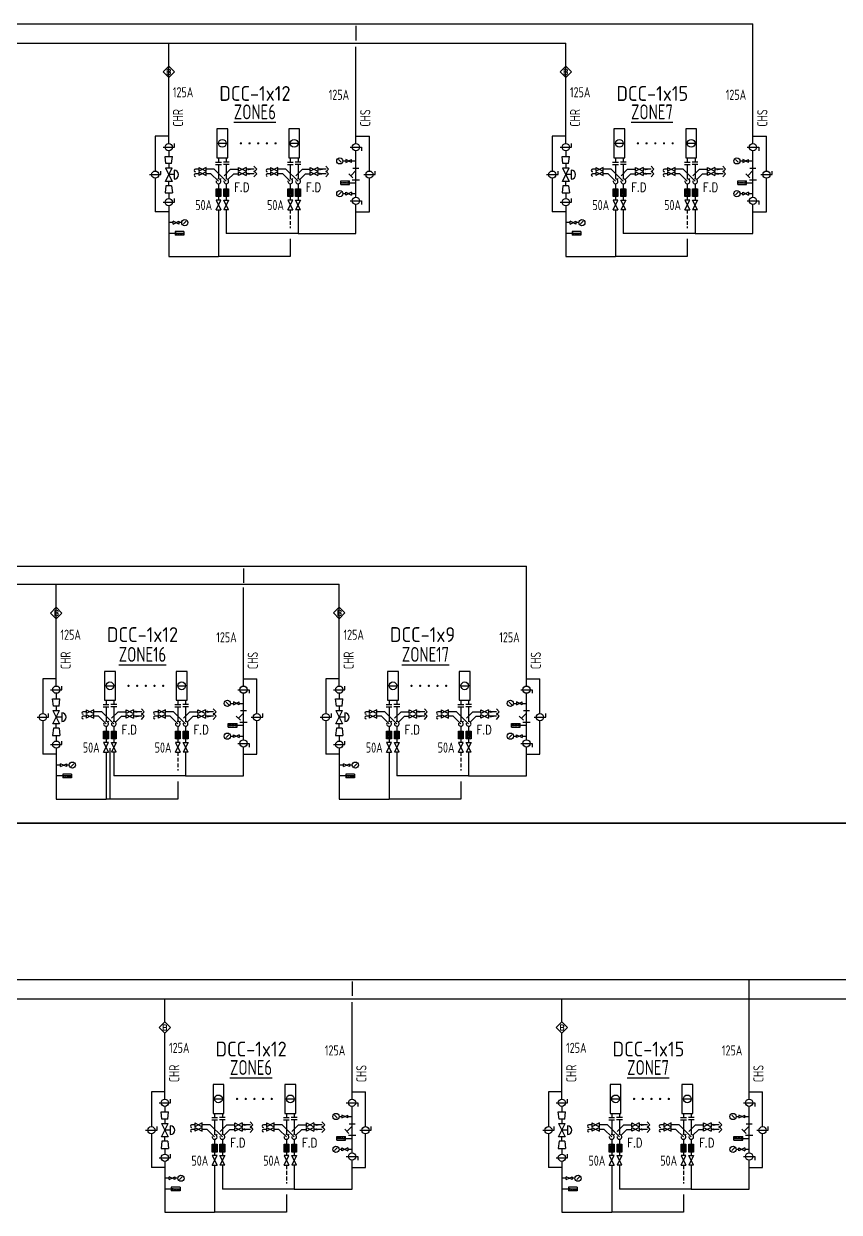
# Model space of a CAD drawing. Header units: millimetres. Extents: x 4929 to 7191, y -208 to 1486.
# Drawn here: x 5964.9 to 6239.9, y 269.4 to 669.9 of the extents above; entities that cross this region are included whole.
import ezdxf
from ezdxf.enums import TextEntityAlignment as Align

# ---------------------------------------------------------------- set-up
doc = ezdxf.new("R2010")
doc.units = ezdxf.units.MM
doc.linetypes.add('HIDDEN', pattern=[9.525, 6.35, -3.175])
doc.linetypes.add('HIDDEN2', pattern=[0.1875, 0.125, -0.0625])
for name, color, linetype in [('0-CHR-中溫', 30, 'Continuous'), ('0-CHS-中溫', 3, 'Continuous'), ('A-DETL-01', 1, 'Continuous'), ('M-CEQPM-TEXT', 3, 'Continuous'), ('M-CPIPE-TEXT', 3, 'Continuous'), ('M-CPIPE-VAVE', 2, 'Continuous'), ('M-CWTR-PIPE', 130, 'Continuous'), ('M-HVAC-CMAH', 3, 'Continuous'), ('M-PIPE-CHWR20', 110, 'Continuous'), ('U-PCW-VALVE', 2, 'Continuous')]:
    doc.layers.add(name, color=color, linetype=linetype)
doc.styles.add('AA-TXT', font='isocp.shx', dxfattribs={"bigfont": 'chineset.shx'})
doc.styles.add('STDTEXT', font='simplex.shx', dxfattribs={"bigfont": 'china.shx'})

# ---------------------------------------------------------------- blocks, each defined once
blk = doc.blocks.new('DIM3')
blk.add_solid([(40, -6.7), (40, 6.7), (0, 0)])
blk = doc.blocks.new('DCC PIPE')
at = {"layer": 'U-PCW-VALVE'}
h = blk.add_hatch(dxfattribs=at)
h.set_pattern_fill('ANSI37', color=256, scale=2.66144, angle=90, style=0)
h.set_pattern_definition([(135, (188.80367, -130.49455), (-0.2352403, -0.2352403), []), (225, (188.80367, -130.49455), (0.2352403, -0.2352403), [])])
h.paths.add_polyline_path([(-0.67, 3.67), (-0.67, 5.8), (0.67, 5.8), (0.67, 3.67)])
h = blk.add_hatch(dxfattribs=at)
h.set_pattern_fill('ANSI37', color=256, scale=2.66144, angle=90, style=0)
h.set_pattern_definition([(135, (190.9487, -130.49455), (-0.2352403, -0.2352403), []), (225, (190.9487, -130.49455), (0.2352403, -0.2352403), [])])
h.paths.add_polyline_path([(1.48, 3.67), (1.48, 5.8), (2.81, 5.8), (2.81, 3.67)])
h = blk.add_hatch(dxfattribs=at)
h.set_pattern_fill('ANSI37', color=256, scale=2.66144, angle=90, style=0)
h.set_pattern_definition([(135, (208.65864, -130.49455), (-0.2352403, -0.2352403), []), (225, (208.65864, -130.49455), (0.2352403, -0.2352403), [])])
h.paths.add_polyline_path([(19.19, 3.67), (19.19, 5.8), (20.52, 5.8), (20.52, 3.67)])
h = blk.add_hatch(dxfattribs=at)
h.set_pattern_fill('ANSI37', color=256, scale=2.66144, angle=90, style=0)
h.set_pattern_definition([(135, (210.80367, -130.49455), (-0.2352403, -0.2352403), []), (225, (210.80367, -130.49455), (0.2352403, -0.2352403), [])])
h.paths.add_polyline_path([(21.33, 3.67), (21.33, 5.8), (22.67, 5.8), (22.67, 3.67)])
at = {"layer": '0-CHR-中溫', "ltscale": 1000}
for p, q in [((0, 12.53), (0, 8.51)), ((19.85, 12.53), (19.85, 8.51)), ((0, 7.18), (0, 5.8)), ((19.85, 7.18), (19.85, 5.8)), ((0, 3.67), (0, 2.67)), ((19.85, 3.67), (19.85, 2.67))]:
    blk.add_line(p, q, dxfattribs=at)
for centre in [(0, 7.84), (19.85, 7.84)]:
    blk.add_arc(centre, 0.667, 167.3219, 102.6781, dxfattribs=at)
at = {"layer": '0-CHS-中溫', "ltscale": 1000}
for p, q in [((2.15, 12.53), (2.15, 8.51)), ((22, 12.53), (22, 8.51)), ((2.15, 7.18), (2.15, 5.8)), ((22, 7.18), (22, 5.8)), ((2.15, 3.67), (2.15, 2.67)), ((22, 3.67), (22, 2.67))]:
    blk.add_line(p, q, dxfattribs=at)
for centre in [(2.15, 7.84), (22, 7.84)]:
    blk.add_arc(centre, 0.667, 167.3219, 102.6781, dxfattribs=at)
at = {"layer": 'M-CPIPE-VAVE'}
for p, q in [((-5.47, 11.18), (-6.35, 11.18)), ((-5.47, 9.92), (-6.35, 9.92)), ((-3.4, 11.7), (-5.47, 10.66)), ((-5.47, 11.7), (-3.4, 10.66)), ((-5.47, 11.7), (-5.47, 10.66)), ((-3.4, 10.44), (-5.47, 9.41)), ((-5.47, 10.44), (-3.4, 9.41)), ((-5.47, 10.44), (-5.47, 9.41)), ((-3.4, 10.66), (-3.4, 11.7)), ((-1.19, 11.18), (-3.4, 11.18)), ((-3.4, 9.41), (-3.4, 10.44)), ((-2.08, 9.92), (-3.4, 9.92)), ((0, 7.84), (-2.08, 9.92)), ((2.15, 7.84), (-1.19, 11.18)), ((1.53, 9.37), (3.34, 11.18)), ((2.62, 8.31), (4.23, 9.92)), ((3.34, 11.18), (5.55, 11.18)), ((4.23, 9.92), (5.55, 9.92)), ((5.55, 10.66), (5.55, 11.7)), ((7.62, 11.7), (5.55, 10.66)), ((5.55, 11.7), (7.62, 10.66)), ((5.55, 9.41), (5.55, 10.44)), ((7.62, 10.44), (5.55, 9.41)), ((5.55, 10.44), (7.62, 9.41)), ((7.62, 11.7), (7.62, 10.66)), ((9.89, 11.18), (7.62, 11.18)), ((7.62, 10.44), (7.62, 9.41)), ((9.89, 9.92), (7.62, 9.92)), ((9.81, 12.03), (10.58, 11.18)), ((9.81, 10.33), (10.58, 11.18)), ((9.81, 10.77), (10.58, 9.92)), ((9.81, 9.07), (10.58, 9.92)), ((14.38, 11.18), (13.5, 11.18)), ((14.38, 9.92), (13.5, 9.92)), ((16.45, 11.7), (14.38, 10.66)), ((14.38, 11.7), (16.45, 10.66)), ((14.38, 11.7), (14.38, 10.66)), ((16.45, 10.44), (14.38, 9.41)), ((14.38, 10.44), (16.45, 9.41)), ((14.38, 10.44), (14.38, 9.41)), ((16.45, 10.66), (16.45, 11.7)), ((18.66, 11.18), (16.45, 11.18)), ((16.45, 9.41), (16.45, 10.44)), ((17.77, 9.92), (16.45, 9.92)), ((19.85, 7.84), (17.77, 9.92)), ((22, 7.84), (18.66, 11.18)), ((21.38, 9.37), (23.19, 11.18)), ((22.47, 8.31), (24.08, 9.92)), ((23.19, 11.18), (25.4, 11.18)), ((24.08, 9.92), (25.4, 9.92)), ((25.4, 10.66), (25.4, 11.7)), ((27.47, 11.7), (25.4, 10.66)), ((25.4, 11.7), (27.47, 10.66)), ((25.4, 9.41), (25.4, 10.44)), ((27.47, 10.44), (25.4, 9.41)), ((25.4, 10.44), (27.47, 9.41)), ((27.47, 11.7), (27.47, 10.66)), ((29.74, 11.18), (27.47, 11.18)), ((27.47, 10.44), (27.47, 9.41)), ((29.74, 9.92), (27.47, 9.92)), ((29.67, 12.03), (30.44, 11.18)), ((29.67, 10.33), (30.44, 11.18)), ((29.67, 10.77), (30.44, 9.92)), ((29.67, 9.07), (30.44, 9.92)), ((0.47, 8.31), (0.74, 8.58)), ((20.33, 8.31), (20.59, 8.58))]:
    blk.add_line(p, q, dxfattribs=at)
for centre in [(-6.35, 10.83), (-6.35, 9.57), (13.5, 10.83), (13.5, 9.57)]:
    blk.add_arc(centre, 0.35, 90, 270, dxfattribs=at)
at = {"layer": 'M-CWTR-PIPE'}
for p, q in [((0.18, 18.35), (1.96, 18.35)), ((20.04, 18.35), (21.82, 18.35)), ((-0.8, 13.17), (0.8, 13.17)), ((0, 14.35), (0, 13.17)), ((2.95, 13.17), (1.35, 13.17)), ((2.15, 14.35), (2.15, 13.17)), ((19.05, 13.17), (20.65, 13.17)), ((19.85, 14.35), (19.85, 13.17)), ((22.8, 13.17), (21.2, 13.17)), ((22, 14.35), (22, 13.17))]:
    blk.add_line(p, q, dxfattribs=at)
for points in [[(2.57, 14.35), (2.57, 22.35), (-0.43, 22.35), (-0.43, 14.35)], [(22.43, 14.35), (22.43, 22.35), (19.43, 22.35), (19.43, 14.35)]]:
    blk.add_lwpolyline(points, close=True, dxfattribs=at)
for centre in [(1.07, 18.35), (20.93, 18.35)]:
    blk.add_circle(centre, 1.07, dxfattribs=at)
at = {"layer": 'M-HVAC-CMAH', "const_width": 0.32}
for points in [[(6.36, 18.34, 1), (6.04, 18.34, 1)], [(8.76, 18.34, 1), (8.44, 18.34, 1)], [(11.16, 18.34, 1), (10.84, 18.34, 1)], [(13.56, 18.34, 1), (13.24, 18.34, 1)], [(15.96, 18.34, 1), (15.64, 18.34, 1)]]:
    blk.add_lwpolyline(points, format="xyb", close=True, dxfattribs=at)
at = {"layer": 'U-PCW-VALVE'}
for p, q in [((-0.8, 12.53), (0.8, 12.53)), ((2.95, 12.53), (1.35, 12.53)), ((19.05, 12.53), (20.65, 12.53)), ((22.8, 12.53), (21.2, 12.53)), ((-0.67, 5.8), (0.67, 5.8)), ((-0.67, 3.67), (-0.67, 5.8)), ((0.67, 3.67), (-0.67, 3.67)), ((0.67, 5.8), (0.67, 3.67)), ((1.48, 5.8), (2.81, 5.8)), ((1.48, 3.67), (1.48, 5.8)), ((2.81, 3.67), (1.48, 3.67)), ((2.81, 5.8), (2.81, 3.67)), ((19.19, 5.8), (20.52, 5.8)), ((19.19, 3.67), (19.19, 5.8)), ((20.52, 3.67), (19.19, 3.67)), ((20.52, 5.8), (20.52, 3.67)), ((21.33, 5.8), (22.67, 5.8)), ((21.33, 3.67), (21.33, 5.8)), ((22.67, 3.67), (21.33, 3.67)), ((22.67, 5.8), (22.67, 3.67)), ((0.67, 2.67), (-0.67, 2.67)), ((-0.67, 0), (0.67, 2.67)), ((-0.67, 2.67), (0.67, 0)), ((-0.67, 0), (0.67, 0)), ((1.48, 2.67), (2.81, 2.67)), ((2.81, 2.67), (1.48, 0)), ((2.81, 0), (1.48, 2.67)), ((2.81, 0), (1.48, 0)), ((20.52, 2.67), (19.19, 2.67)), ((19.19, 2.67), (20.52, 0)), ((19.19, 0), (20.52, 2.67)), ((19.19, 0), (20.52, 0)), ((21.33, 2.67), (22.67, 2.67)), ((22.67, 0), (21.33, 2.67)), ((22.67, 2.67), (21.33, 0)), ((22.67, 0), (21.33, 0))]:
    blk.add_line(p, q, dxfattribs=at)
at = {"layer": 'M-CPIPE-VAVE', "linetype": 'HIDDEN2', "xscale": -0.04545454545450411, "yscale": 0.04545454545450411, "zscale": 0.045454545454545}
for p in [(9.89, 11.18), (9.89, 9.92), (29.74, 11.18), (29.74, 9.92)]:
    blk.add_blockref('DIM3', p, dxfattribs=at)

msp = doc.modelspace()

# ---------------------------------------------------------------- linework, layer by layer
at = {"layer": '0-CHR-中溫', "ltscale": 1000}
for p, q in [((5183.71, 663.4), (6147.72, 663.41)), ((5254.02, 663.4), (6147.73, 663.4)), ((6013.8, 629.55), (6013.8, 663.42)), ((6147.72, 629.55), (6147.72, 663.41)), ((6009.26, 632.02), (6009.26, 620.31)), ((6013.8, 632.02), (6009.26, 632.02)), ((6143.17, 632.02), (6143.17, 620.31)), ((6147.72, 632.02), (6143.17, 632.02)), ((6013.8, 627.14), (6013.8, 625.26)), ((6147.72, 627.14), (6147.72, 625.26)), ((6013.8, 622.82), (6013.8, 621.35)), ((6147.72, 622.82), (6147.72, 621.35)), ((6009.26, 617.87), (6009.26, 606.59)), ((6013.8, 615.37), (6013.8, 616.84)), ((6143.17, 617.87), (6143.17, 606.59)), ((6147.72, 615.37), (6147.72, 616.84)), ((6013.8, 612.93), (6013.8, 611.05)), ((6147.72, 612.93), (6147.72, 611.05)), ((6013.8, 606.59), (6009.26, 606.59)), ((6013.8, 608.61), (6013.8, 591.46)), ((6030.59, 607.28), (6030.59, 591.46)), ((6147.72, 606.59), (6143.17, 606.59)), ((6147.72, 608.61), (6147.72, 591.46)), ((6164.5, 607.28), (6164.5, 591.46)), ((6054.8, 597.44), (6054.8, 591.46)), ((6188.71, 597.44), (6188.71, 591.46)), ((6013.8, 591.46), (6030.59, 591.46)), ((6054.8, 591.46), (6030.59, 591.46)), ((6147.72, 591.46), (6164.5, 591.46)), ((6188.71, 591.46), (6164.5, 591.46)), ((5086.07, 481.06), (6071.34, 481.05)), ((5975.89, 446.71), (5975.89, 481.04)), ((6071.34, 446.71), (6071.34, 481.05)), ((5971.34, 449.18), (5971.34, 437.47)), ((5975.89, 449.18), (5971.34, 449.18)), ((6066.79, 449.18), (6066.79, 437.47)), ((6071.34, 449.18), (6066.79, 449.18)), ((5975.89, 444.3), (5975.89, 442.42)), ((6071.34, 444.3), (6071.34, 442.42)), ((5975.89, 439.98), (5975.89, 438.51)), ((6071.34, 439.98), (6071.34, 438.51)), ((5971.34, 435.04), (5971.34, 423.75)), ((5975.89, 432.53), (5975.89, 434)), ((6066.79, 435.04), (6066.79, 423.75)), ((6071.34, 432.53), (6071.34, 434)), ((5975.89, 430.09), (5975.89, 428.21)), ((6071.34, 430.09), (6071.34, 428.21)), ((5975.88, 425.77), (5975.88, 408.63)), ((5993.99, 425.77), (5993.99, 408.63)), ((6071.34, 425.77), (6071.34, 408.63)), ((5975.89, 423.75), (5971.34, 423.75)), ((5992.67, 424.44), (5992.67, 408.63)), ((6071.34, 423.75), (6066.79, 423.75)), ((6088.12, 424.44), (6088.12, 408.63)), ((6016.88, 414.6), (6016.88, 408.63)), ((6112.33, 414.6), (6112.33, 408.63)), ((5975.89, 408.63), (5992.67, 408.63)), ((6016.88, 408.63), (5992.67, 408.63)), ((6071.34, 408.63), (6088.12, 408.63)), ((6112.33, 408.63), (6088.12, 408.63)), ((5182.41, 341.34), (6394.16, 341.35)), ((5252.72, 341.34), (6146.43, 341.34)), ((6012.5, 333.57), (6012.5, 341.35)), ((6146.42, 333.56), (6146.42, 341.35)), ((6012.5, 307.49), (6012.5, 329.72)), ((6146.42, 307.49), (6146.42, 329.73)), ((6007.96, 309.96), (6007.96, 298.25)), ((6012.5, 309.96), (6007.96, 309.96)), ((6141.87, 309.96), (6141.87, 298.25)), ((6146.42, 309.96), (6141.87, 309.96)), ((6012.5, 305.08), (6012.5, 303.2)), ((6146.42, 305.08), (6146.42, 303.2)), ((6012.5, 300.76), (6012.5, 299.29)), ((6146.42, 300.76), (6146.42, 299.29)), ((6007.96, 295.81), (6007.96, 284.53)), ((6012.5, 293.31), (6012.5, 294.78)), ((6141.87, 295.81), (6141.87, 284.53)), ((6146.42, 293.31), (6146.42, 294.78)), ((6012.5, 290.87), (6012.5, 288.99)), ((6146.42, 290.87), (6146.42, 288.99)), ((6012.5, 284.53), (6007.96, 284.53)), ((6012.5, 286.55), (6012.5, 269.4)), ((6029.29, 285.22), (6029.29, 269.4)), ((6146.42, 284.53), (6141.87, 284.53)), ((6146.42, 286.55), (6146.42, 269.4)), ((6163.2, 285.22), (6163.2, 269.4)), ((6053.5, 275.38), (6053.5, 269.4)), ((6187.41, 275.38), (6187.41, 269.4)), ((6012.5, 269.4), (6029.29, 269.4)), ((6053.5, 269.4), (6029.29, 269.4)), ((6146.42, 269.4), (6163.2, 269.4)), ((6187.41, 269.4), (6163.2, 269.4))]:
    msp.add_line(p, q, dxfattribs=at)
at = {"layer": '0-CHR-中溫'}
for p, q in [((6011.88, 653.7), (6013.8, 655.63)), ((6011.88, 653.7), (6013.8, 651.78)), ((6013.8, 655.63), (6015.73, 653.7)), ((6015.73, 653.7), (6013.8, 651.78)), ((6145.8, 653.7), (6147.73, 655.63)), ((6145.8, 653.7), (6147.73, 651.78)), ((6147.73, 655.63), (6149.65, 653.7)), ((6149.65, 653.7), (6147.73, 651.78)), ((5973.96, 471.35), (5975.89, 473.27)), ((5975.89, 473.27), (5977.81, 471.35)), ((6069.41, 471.36), (6071.34, 473.28)), ((6071.34, 473.28), (6073.26, 471.36)), ((5973.96, 471.35), (5975.89, 469.42)), ((5977.81, 471.35), (5975.89, 469.42)), ((6069.41, 471.36), (6071.34, 469.43)), ((6073.26, 471.36), (6071.34, 469.43)), ((6010.58, 331.64), (6012.5, 333.57)), ((6012.5, 333.57), (6014.43, 331.64)), ((6144.5, 331.64), (6146.43, 333.57)), ((6146.43, 333.57), (6148.35, 331.64)), ((6010.58, 331.64), (6012.5, 329.72)), ((6014.43, 331.64), (6012.5, 329.72)), ((6144.5, 331.64), (6146.43, 329.72)), ((6148.35, 331.64), (6146.43, 329.72))]:
    msp.add_line(p, q, dxfattribs=at)
at = {"layer": '0-CHS-中溫', "ltscale": 1000}
for p, q in [((5174.11, 669.94), (6210.85, 669.94)), ((6076.94, 669.22), (6076.94, 664.34)), ((6210.85, 629.58), (6210.85, 669.94)), ((6076.94, 629.58), (6076.94, 662.22)), ((6076.94, 632.02), (6081.49, 632.02)), ((6081.49, 620.31), (6081.49, 632.02)), ((6210.85, 632.02), (6215.4, 632.02)), ((6215.4, 620.31), (6215.4, 632.02)), ((6076.94, 611.47), (6076.94, 627.14)), ((6210.85, 611.47), (6210.85, 627.14)), ((6081.49, 606.59), (6081.49, 617.87)), ((6215.4, 606.59), (6215.4, 617.87)), ((6076.94, 599.27), (6076.94, 609.03)), ((6210.85, 599.27), (6210.85, 609.03)), ((6033.2, 607.28), (6033.2, 599.27)), ((6057.42, 607.28), (6057.42, 599.27)), ((6076.94, 606.59), (6081.49, 606.59)), ((6167.11, 607.28), (6167.11, 599.27)), ((6191.33, 607.28), (6191.33, 599.27)), ((6210.85, 606.59), (6215.4, 606.59)), ((6057.42, 599.27), (6033.2, 599.27)), ((6057.42, 599.27), (6076.94, 599.27)), ((6191.33, 599.27), (6167.11, 599.27)), ((6191.33, 599.27), (6210.85, 599.27)), ((5086.07, 487.1), (6134.47, 487.1)), ((6039.02, 486.38), (6039.02, 481.5)), ((6134.47, 446.74), (6134.47, 487.1)), ((6039.02, 446.74), (6039.02, 479.92)), ((6039.02, 449.18), (6043.57, 449.18)), ((6043.57, 437.47), (6043.57, 449.18)), ((6134.47, 449.18), (6139.02, 449.18)), ((6139.02, 437.47), (6139.02, 449.18)), ((6039.02, 428.63), (6039.02, 444.3)), ((6134.47, 428.63), (6134.47, 444.3)), ((6043.57, 423.75), (6043.57, 435.04)), ((6139.02, 423.75), (6139.02, 435.04)), ((6039.02, 416.43), (6039.02, 426.19)), ((6134.47, 416.43), (6134.47, 426.19)), ((5995.28, 424.44), (5995.28, 416.43)), ((6019.5, 424.44), (6019.5, 416.43)), ((6039.02, 423.75), (6043.57, 423.75)), ((6090.73, 424.44), (6090.73, 416.43)), ((6114.95, 424.44), (6114.95, 416.43)), ((6134.47, 423.75), (6139.02, 423.75)), ((6019.5, 416.43), (5995.28, 416.43)), ((6019.5, 416.43), (6039.02, 416.43)), ((6114.95, 416.43), (6090.73, 416.43)), ((6114.95, 416.43), (6134.47, 416.43)), ((5172.81, 347.88), (6457.3, 347.88)), ((5252.72, 347.88), (6209.55, 347.88)), ((6075.64, 347.16), (6075.64, 342.28)), ((6209.55, 307.52), (6209.55, 347.88)), ((6075.64, 307.52), (6075.64, 340.16)), ((6075.64, 309.96), (6080.19, 309.96)), ((6080.19, 298.25), (6080.19, 309.96)), ((6209.55, 309.96), (6214.1, 309.96)), ((6214.1, 298.25), (6214.1, 309.96)), ((6075.64, 289.41), (6075.64, 305.08)), ((6209.55, 289.41), (6209.55, 305.08)), ((6080.19, 284.53), (6080.19, 295.81)), ((6214.1, 284.53), (6214.1, 295.81)), ((6031.9, 285.22), (6031.9, 277.21)), ((6056.12, 285.22), (6056.12, 277.21)), ((6075.64, 277.21), (6075.64, 286.97)), ((6075.64, 284.53), (6080.19, 284.53)), ((6165.81, 285.22), (6165.81, 277.21)), ((6190.03, 285.22), (6190.03, 277.21)), ((6209.55, 277.21), (6209.55, 286.97)), ((6209.55, 284.53), (6214.1, 284.53)), ((6056.12, 277.21), (6031.9, 277.21)), ((6056.12, 277.21), (6075.64, 277.21)), ((6190.03, 277.21), (6165.81, 277.21)), ((6190.03, 277.21), (6209.55, 277.21))]:
    msp.add_line(p, q, dxfattribs=at)
at = {"layer": 'A-DETL-01', "linetype": 'Continuous'}
for p, q in [((5154.81, 400.55), (6519.7, 400.55)), ((6519.7, 400.55), (5253.33, 400.55))]:
    msp.add_line(p, q, dxfattribs=at)
at = {"layer": 'M-PIPE-CHWR20', "ltscale": 0.1}
for p, q in [((6012.83, 622.82), (6012.58, 625.26)), ((6012.58, 625.26), (6015.03, 625.26)), ((6014.78, 622.82), (6015.03, 625.26)), ((6146.74, 622.82), (6146.49, 625.26)), ((6146.49, 625.26), (6148.94, 625.26)), ((6148.69, 622.82), (6148.94, 625.26)), ((6014.78, 622.82), (6012.83, 622.82)), ((6148.69, 622.82), (6146.74, 622.82)), ((6012.83, 615.37), (6012.58, 612.93)), ((6012.58, 612.93), (6015.03, 612.93)), ((6014.78, 615.37), (6012.83, 615.37)), ((6014.78, 615.37), (6015.03, 612.93)), ((6146.74, 615.37), (6146.49, 612.93)), ((6146.49, 612.93), (6148.94, 612.93)), ((6148.69, 615.37), (6146.74, 615.37)), ((6148.69, 615.37), (6148.94, 612.93)), ((5974.91, 439.98), (5974.66, 442.42)), ((5974.66, 442.42), (5977.11, 442.42)), ((5976.86, 439.98), (5977.11, 442.42)), ((6070.36, 439.98), (6070.11, 442.42)), ((6070.11, 442.42), (6072.56, 442.42)), ((6072.31, 439.98), (6072.56, 442.42)), ((5976.86, 439.98), (5974.91, 439.98)), ((6072.31, 439.98), (6070.36, 439.98)), ((5974.91, 432.53), (5974.66, 430.09)), ((5974.66, 430.09), (5977.11, 430.09)), ((5976.86, 432.53), (5974.91, 432.53)), ((5976.86, 432.53), (5977.11, 430.09)), ((6070.36, 432.53), (6070.11, 430.09)), ((6070.11, 430.09), (6072.56, 430.09)), ((6072.31, 432.53), (6070.36, 432.53)), ((6072.31, 432.53), (6072.56, 430.09)), ((6011.53, 300.76), (6011.28, 303.2)), ((6011.28, 303.2), (6013.73, 303.2)), ((6013.48, 300.76), (6011.53, 300.76)), ((6013.48, 300.76), (6013.73, 303.2)), ((6145.44, 300.76), (6145.19, 303.2)), ((6145.19, 303.2), (6147.64, 303.2)), ((6147.39, 300.76), (6145.44, 300.76)), ((6147.39, 300.76), (6147.64, 303.2)), ((6011.53, 293.31), (6011.28, 290.87)), ((6013.48, 293.31), (6011.53, 293.31)), ((6013.48, 293.31), (6013.73, 290.87)), ((6145.44, 293.31), (6145.19, 290.87)), ((6147.39, 293.31), (6145.44, 293.31)), ((6147.39, 293.31), (6147.64, 290.87)), ((6011.28, 290.87), (6013.73, 290.87)), ((6145.19, 290.87), (6147.64, 290.87))]:
    msp.add_line(p, q, dxfattribs=at)
at = {"layer": 'M-PIPE-CHWR20', "linetype": 'HIDDEN', "ltscale": 0.2}
for p, q in [((6054.8, 607.28), (6054.8, 601.1)), ((6188.71, 607.28), (6188.71, 601.1)), ((6016.88, 424.44), (6016.88, 418.26)), ((6112.33, 424.44), (6112.33, 418.26)), ((6053.5, 285.22), (6053.5, 279.04)), ((6187.41, 285.22), (6187.41, 279.04))]:
    msp.add_line(p, q, dxfattribs=at)
at = {"layer": 'U-PCW-VALVE'}
for p, q in [((6015.73, 628.36), (6015.73, 629.59)), ((6149.64, 628.36), (6149.64, 629.59)), ((6011.88, 628.36), (6015.73, 628.36)), ((6075.01, 628.36), (6078.87, 628.36)), ((6078.87, 628.36), (6078.87, 627.14)), ((6145.79, 628.36), (6149.64, 628.36)), ((6208.92, 628.36), (6212.78, 628.36)), ((6212.78, 628.36), (6212.78, 627.14)), ((6012.68, 621.35), (6014.93, 621.35)), ((6012.68, 616.84), (6014.93, 621.35)), ((6012.68, 621.35), (6014.93, 616.84)), ((6071.96, 623.28), (6071.06, 624.18)), ((6072.54, 623.73), (6073.52, 623.73)), ((6073.52, 624.22), (6073.52, 623.24)), ((6075.47, 623.24), (6073.52, 624.22)), ((6073.52, 623.24), (6075.47, 624.22)), ((6075.47, 623.24), (6075.47, 624.22)), ((6075.47, 623.73), (6076.94, 623.73)), ((6075.92, 621.29), (6077.96, 621.29)), ((6146.59, 621.35), (6148.84, 621.35)), ((6146.59, 616.84), (6148.84, 621.35)), ((6146.59, 621.35), (6148.84, 616.84)), ((6205.87, 623.28), (6204.97, 624.18)), ((6206.46, 623.73), (6207.43, 623.73)), ((6207.43, 624.22), (6207.43, 623.24)), ((6209.38, 623.24), (6207.43, 624.22)), ((6207.43, 623.24), (6209.38, 624.22)), ((6209.38, 623.24), (6209.38, 624.22)), ((6209.38, 623.73), (6210.85, 623.73)), ((6209.83, 621.29), (6211.87, 621.29)), ((6007.33, 619.09), (6011.18, 619.09)), ((6011.18, 619.09), (6011.18, 620.32)), ((6014.93, 616.84), (6012.68, 616.84)), ((6015.65, 619.09), (6013.8, 619.09)), ((6015.65, 620.59), (6015.65, 617.64)), ((6071.82, 615.74), (6071.82, 616.97)), ((6071.82, 615.74), (6071.82, 616.97)), ((6071.82, 616.97), (6074.77, 616.97)), ((6071.82, 616.97), (6074.77, 616.97)), ((6074.52, 619.41), (6075.9, 618.03)), ((6074.52, 619.41), (6075.9, 618.03)), ((6074.77, 615.74), (6074.77, 616.97)), ((6074.77, 615.74), (6074.77, 616.97)), ((6076.94, 620.45), (6075.21, 618.72)), ((6075.72, 617.39), (6078.16, 617.39)), ((6075.92, 617.39), (6077.96, 617.39)), ((6079.56, 619.09), (6083.42, 619.09)), ((6083.42, 619.09), (6083.42, 620.32)), ((6141.24, 619.09), (6145.1, 619.09)), ((6145.1, 619.09), (6145.1, 620.32)), ((6148.84, 616.84), (6146.59, 616.84)), ((6149.56, 619.09), (6147.72, 619.09)), ((6149.56, 620.59), (6149.56, 617.64)), ((6205.74, 615.74), (6205.74, 616.97)), ((6205.74, 615.74), (6205.74, 616.97)), ((6205.74, 616.97), (6208.68, 616.97)), ((6205.74, 616.97), (6208.68, 616.97)), ((6208.43, 619.41), (6209.81, 618.03)), ((6208.43, 619.41), (6209.81, 618.03)), ((6208.68, 615.74), (6208.68, 616.97)), ((6208.68, 615.74), (6208.68, 616.97)), ((6210.85, 620.45), (6209.12, 618.72)), ((6209.63, 617.39), (6212.07, 617.39)), ((6209.83, 617.39), (6211.87, 617.39)), ((6213.47, 619.09), (6217.33, 619.09)), ((6217.33, 619.09), (6217.33, 620.32)), ((6071.96, 613.14), (6071.06, 612.24)), ((6071.82, 615.74), (6074.77, 615.74)), ((6071.82, 615.74), (6074.77, 615.74)), ((6072.08, 616.35), (6074.1, 616.35)), ((6072.08, 616.35), (6074.1, 616.35)), ((6072.22, 616.11), (6072.22, 616.6)), ((6072.22, 616.11), (6072.22, 616.6)), ((6072.71, 616.11), (6072.71, 616.6)), ((6072.71, 616.11), (6072.71, 616.6)), ((6073.2, 616.11), (6073.2, 616.6)), ((6073.2, 616.11), (6073.2, 616.6)), ((6073.52, 612.21), (6073.52, 613.18)), ((6075.47, 613.18), (6073.52, 612.21)), ((6073.52, 613.18), (6075.47, 612.21)), ((6073.69, 616.11), (6073.69, 616.6)), ((6073.69, 616.11), (6073.69, 616.6)), ((6074.77, 616.35), (6076.94, 616.35)), ((6074.77, 616.35), (6076.94, 616.35)), ((6075.47, 613.18), (6075.47, 612.21)), ((6205.87, 613.14), (6204.97, 612.24)), ((6205.74, 615.74), (6208.68, 615.74)), ((6205.74, 615.74), (6208.68, 615.74)), ((6205.99, 616.35), (6208.01, 616.35)), ((6205.99, 616.35), (6208.01, 616.35)), ((6206.13, 616.11), (6206.13, 616.6)), ((6206.13, 616.11), (6206.13, 616.6)), ((6206.62, 616.11), (6206.62, 616.6)), ((6206.62, 616.11), (6206.62, 616.6)), ((6207.11, 616.11), (6207.11, 616.6)), ((6207.11, 616.11), (6207.11, 616.6)), ((6207.43, 612.21), (6207.43, 613.18)), ((6209.38, 613.18), (6207.43, 612.21)), ((6207.43, 613.18), (6209.38, 612.21)), ((6207.6, 616.11), (6207.6, 616.6)), ((6207.6, 616.11), (6207.6, 616.6)), ((6208.68, 616.35), (6210.85, 616.35)), ((6208.68, 616.35), (6210.85, 616.35)), ((6209.38, 613.18), (6209.38, 612.21)), ((6011.88, 609.83), (6015.73, 609.83)), ((6015.73, 609.83), (6015.73, 611.05)), ((6072.54, 612.69), (6073.52, 612.69)), ((6075.01, 610.25), (6078.87, 610.25)), ((6075.47, 612.69), (6076.94, 612.69)), ((6078.87, 610.25), (6078.87, 609.02)), ((6145.79, 609.83), (6149.64, 609.83)), ((6149.64, 609.83), (6149.64, 611.05)), ((6206.46, 612.69), (6207.43, 612.69)), ((6208.92, 610.25), (6212.78, 610.25)), ((6209.38, 612.69), (6210.85, 612.69)), ((6212.78, 610.25), (6212.78, 609.02)), ((6015.27, 602.93), (6013.8, 602.93)), ((6015.27, 602.44), (6015.27, 603.42)), ((6015.27, 602.44), (6017.22, 603.42)), ((6017.22, 602.44), (6015.27, 603.42)), ((6017.22, 603.42), (6017.22, 602.44)), ((6018.2, 602.93), (6017.22, 602.93)), ((6018.79, 602.48), (6019.69, 603.38)), ((6149.18, 602.93), (6147.72, 602.93)), ((6149.18, 602.44), (6149.18, 603.42)), ((6149.18, 602.44), (6151.13, 603.42)), ((6151.13, 602.44), (6149.18, 603.42)), ((6151.13, 603.42), (6151.13, 602.44)), ((6152.11, 602.93), (6151.13, 602.93)), ((6152.7, 602.48), (6153.6, 603.38)), ((6015.98, 599.27), (6013.8, 599.27)), ((6015.98, 599.27), (6013.8, 599.27)), ((6015.98, 599.88), (6015.98, 598.66)), ((6015.98, 599.88), (6015.98, 598.66)), ((6018.92, 599.88), (6015.98, 599.88)), ((6018.92, 599.88), (6015.98, 599.88)), ((6018.92, 598.66), (6015.98, 598.66)), ((6018.92, 598.66), (6015.98, 598.66)), ((6018.67, 599.27), (6016.65, 599.27)), ((6018.67, 599.27), (6016.65, 599.27)), ((6017.05, 599.51), (6017.05, 599.02)), ((6017.05, 599.51), (6017.05, 599.02)), ((6017.54, 599.51), (6017.54, 599.02)), ((6017.54, 599.51), (6017.54, 599.02)), ((6018.04, 599.51), (6018.04, 599.02)), ((6018.04, 599.51), (6018.04, 599.02)), ((6018.53, 599.51), (6018.53, 599.02)), ((6018.53, 599.51), (6018.53, 599.02)), ((6018.92, 599.88), (6018.92, 598.66)), ((6018.92, 599.88), (6018.92, 598.66)), ((6149.89, 599.27), (6147.72, 599.27)), ((6149.89, 599.27), (6147.72, 599.27)), ((6149.89, 599.88), (6149.89, 598.66)), ((6149.89, 599.88), (6149.89, 598.66)), ((6152.83, 599.88), (6149.89, 599.88)), ((6152.83, 599.88), (6149.89, 599.88)), ((6152.83, 598.66), (6149.89, 598.66)), ((6152.83, 598.66), (6149.89, 598.66)), ((6152.58, 599.27), (6150.56, 599.27)), ((6152.58, 599.27), (6150.56, 599.27)), ((6150.97, 599.51), (6150.97, 599.02)), ((6150.97, 599.51), (6150.97, 599.02)), ((6151.46, 599.51), (6151.46, 599.02)), ((6151.46, 599.51), (6151.46, 599.02)), ((6151.95, 599.51), (6151.95, 599.02)), ((6151.95, 599.51), (6151.95, 599.02)), ((6152.44, 599.51), (6152.44, 599.02)), ((6152.44, 599.51), (6152.44, 599.02)), ((6152.83, 599.88), (6152.83, 598.66)), ((6152.83, 599.88), (6152.83, 598.66)), ((5973.96, 445.52), (5977.81, 445.52)), ((5977.81, 445.52), (5977.81, 446.75)), ((6037.09, 445.52), (6040.95, 445.52)), ((6040.95, 445.52), (6040.95, 444.3)), ((6069.41, 445.52), (6073.26, 445.52)), ((6073.26, 445.52), (6073.26, 446.75)), ((6132.54, 445.52), (6136.4, 445.52)), ((6136.4, 445.52), (6136.4, 444.3)), ((6034.04, 440.44), (6033.14, 441.34)), ((6034.63, 440.89), (6035.6, 440.89)), ((6035.6, 441.38), (6035.6, 440.4)), ((6037.55, 440.4), (6035.6, 441.38)), ((6035.6, 440.4), (6037.55, 441.38)), ((6037.55, 440.4), (6037.55, 441.38)), ((6037.55, 440.89), (6039.02, 440.89)), ((6129.49, 440.44), (6128.59, 441.34)), ((6130.08, 440.89), (6131.05, 440.89)), ((6131.05, 441.38), (6131.05, 440.4)), ((6133, 440.4), (6131.05, 441.38)), ((6131.05, 440.4), (6133, 441.38)), ((6133, 440.4), (6133, 441.38)), ((6133, 440.89), (6134.47, 440.89)), ((5973.27, 436.25), (5973.27, 437.48)), ((5974.76, 438.51), (5977.01, 438.51)), ((5974.76, 434), (5977.01, 438.51)), ((5974.76, 438.51), (5977.01, 434)), ((5977.73, 437.75), (5977.73, 434.8)), ((6039.02, 437.61), (6037.29, 435.88)), ((6038, 438.45), (6040.04, 438.45)), ((6045.5, 436.25), (6045.5, 437.48)), ((6068.72, 436.25), (6068.72, 437.48)), ((6070.21, 438.51), (6072.46, 438.51)), ((6070.21, 434), (6072.46, 438.51)), ((6070.21, 438.51), (6072.46, 434)), ((6073.18, 437.75), (6073.18, 434.8)), ((6134.47, 437.61), (6132.74, 435.88)), ((6133.45, 438.45), (6135.49, 438.45)), ((6140.95, 436.25), (6140.95, 437.48)), ((5969.41, 436.25), (5973.27, 436.25)), ((5977.01, 434), (5974.76, 434)), ((5977.73, 436.25), (5975.89, 436.25)), ((6033.91, 432.9), (6033.91, 434.13)), ((6033.91, 432.9), (6033.91, 434.13)), ((6033.91, 434.13), (6036.85, 434.13)), ((6033.91, 434.13), (6036.85, 434.13)), ((6033.91, 432.9), (6036.85, 432.9)), ((6033.91, 432.9), (6036.85, 432.9)), ((6034.16, 433.51), (6036.18, 433.51)), ((6034.16, 433.51), (6036.18, 433.51)), ((6034.3, 433.27), (6034.3, 433.76)), ((6034.3, 433.27), (6034.3, 433.76)), ((6034.79, 433.27), (6034.79, 433.76)), ((6034.79, 433.27), (6034.79, 433.76)), ((6035.28, 433.27), (6035.28, 433.76)), ((6035.28, 433.27), (6035.28, 433.76)), ((6035.77, 433.27), (6035.77, 433.76)), ((6035.77, 433.27), (6035.77, 433.76)), ((6036.6, 436.57), (6037.98, 435.19)), ((6036.6, 436.57), (6037.98, 435.19)), ((6036.85, 432.9), (6036.85, 434.13)), ((6036.85, 432.9), (6036.85, 434.13)), ((6036.85, 433.51), (6039.02, 433.51)), ((6036.85, 433.51), (6039.02, 433.51)), ((6037.8, 434.55), (6040.24, 434.55)), ((6038, 434.55), (6040.04, 434.55)), ((6041.64, 436.25), (6045.5, 436.25)), ((6064.86, 436.25), (6068.72, 436.25)), ((6072.46, 434), (6070.21, 434)), ((6073.18, 436.25), (6071.34, 436.25)), ((6129.36, 432.9), (6129.36, 434.13)), ((6129.36, 432.9), (6129.36, 434.13)), ((6129.36, 434.13), (6132.3, 434.13)), ((6129.36, 434.13), (6132.3, 434.13)), ((6129.36, 432.9), (6132.3, 432.9)), ((6129.36, 432.9), (6132.3, 432.9)), ((6129.61, 433.51), (6131.63, 433.51)), ((6129.61, 433.51), (6131.63, 433.51)), ((6129.75, 433.27), (6129.75, 433.76)), ((6129.75, 433.27), (6129.75, 433.76)), ((6130.24, 433.27), (6130.24, 433.76)), ((6130.24, 433.27), (6130.24, 433.76)), ((6130.73, 433.27), (6130.73, 433.76)), ((6130.73, 433.27), (6130.73, 433.76)), ((6131.22, 433.27), (6131.22, 433.76)), ((6131.22, 433.27), (6131.22, 433.76)), ((6132.05, 436.57), (6133.43, 435.19)), ((6132.05, 436.57), (6133.43, 435.19)), ((6132.3, 432.9), (6132.3, 434.13)), ((6132.3, 432.9), (6132.3, 434.13)), ((6132.3, 433.51), (6134.47, 433.51)), ((6132.3, 433.51), (6134.47, 433.51)), ((6133.25, 434.55), (6135.69, 434.55)), ((6133.45, 434.55), (6135.49, 434.55)), ((6137.09, 436.25), (6140.95, 436.25)), ((6034.04, 430.3), (6033.14, 429.4)), ((6034.63, 429.85), (6035.6, 429.85)), ((6035.6, 429.37), (6035.6, 430.34)), ((6037.55, 430.34), (6035.6, 429.37)), ((6035.6, 430.34), (6037.55, 429.37)), ((6037.55, 430.34), (6037.55, 429.37)), ((6037.55, 429.85), (6039.02, 429.85)), ((6129.49, 430.3), (6128.59, 429.4)), ((6130.08, 429.85), (6131.05, 429.85)), ((6131.05, 429.37), (6131.05, 430.34)), ((6133, 430.34), (6131.05, 429.37)), ((6131.05, 430.34), (6133, 429.37)), ((6133, 430.34), (6133, 429.37)), ((6133, 429.85), (6134.47, 429.85)), ((5973.96, 426.99), (5977.81, 426.99)), ((5977.81, 426.99), (5977.81, 428.21)), ((6037.09, 427.41), (6040.95, 427.41)), ((6040.95, 427.41), (6040.95, 426.18)), ((6069.41, 426.99), (6073.26, 426.99)), ((6073.26, 426.99), (6073.26, 428.21)), ((6132.54, 427.41), (6136.4, 427.41)), ((6136.4, 427.41), (6136.4, 426.18)), ((5977.35, 419.6), (5977.35, 420.58)), ((5977.35, 419.6), (5979.3, 420.58)), ((5979.3, 419.6), (5977.35, 420.58)), ((5979.3, 420.58), (5979.3, 419.6)), ((6072.8, 419.6), (6072.8, 420.58)), ((6072.8, 419.6), (6074.75, 420.58)), ((6074.75, 419.6), (6072.8, 420.58)), ((6074.75, 420.58), (6074.75, 419.6)), ((5977.35, 420.09), (5975.89, 420.09)), ((5978.06, 417.04), (5978.06, 415.82)), ((5978.06, 417.04), (5978.06, 415.82)), ((5981, 417.04), (5978.06, 417.04)), ((5981, 417.04), (5978.06, 417.04)), ((5979.14, 416.68), (5979.14, 416.19)), ((5979.14, 416.68), (5979.14, 416.19)), ((5980.28, 420.09), (5979.3, 420.09)), ((5979.63, 416.68), (5979.63, 416.19)), ((5979.63, 416.68), (5979.63, 416.19)), ((5980.12, 416.68), (5980.12, 416.19)), ((5980.12, 416.68), (5980.12, 416.19)), ((5980.61, 416.68), (5980.61, 416.19)), ((5980.61, 416.68), (5980.61, 416.19)), ((5980.87, 419.64), (5981.77, 420.54)), ((5981, 417.04), (5981, 415.82)), ((5981, 417.04), (5981, 415.82)), ((6072.8, 420.09), (6071.34, 420.09)), ((6073.51, 417.04), (6073.51, 415.82)), ((6073.51, 417.04), (6073.51, 415.82)), ((6076.45, 417.04), (6073.51, 417.04)), ((6076.45, 417.04), (6073.51, 417.04)), ((6074.59, 416.68), (6074.59, 416.19)), ((6074.59, 416.68), (6074.59, 416.19)), ((6075.73, 420.09), (6074.75, 420.09)), ((6075.08, 416.68), (6075.08, 416.19)), ((6075.08, 416.68), (6075.08, 416.19)), ((6075.57, 416.68), (6075.57, 416.19)), ((6075.57, 416.68), (6075.57, 416.19)), ((6076.06, 416.68), (6076.06, 416.19)), ((6076.06, 416.68), (6076.06, 416.19)), ((6076.32, 419.64), (6077.22, 420.54)), ((6076.45, 417.04), (6076.45, 415.82)), ((6076.45, 417.04), (6076.45, 415.82)), ((5978.06, 416.43), (5975.89, 416.43)), ((5978.06, 416.43), (5975.89, 416.43)), ((5981, 415.82), (5978.06, 415.82)), ((5981, 415.82), (5978.06, 415.82)), ((5980.75, 416.43), (5978.73, 416.43)), ((5980.75, 416.43), (5978.73, 416.43)), ((6073.51, 416.43), (6071.34, 416.43)), ((6073.51, 416.43), (6071.34, 416.43)), ((6076.45, 415.82), (6073.51, 415.82)), ((6076.45, 415.82), (6073.51, 415.82)), ((6076.2, 416.43), (6074.18, 416.43)), ((6076.2, 416.43), (6074.18, 416.43)), ((6010.58, 306.3), (6014.43, 306.3)), ((6014.43, 306.3), (6014.43, 307.53)), ((6073.71, 306.3), (6077.57, 306.3)), ((6077.57, 306.3), (6077.57, 305.08)), ((6144.49, 306.3), (6148.34, 306.3)), ((6148.34, 306.3), (6148.34, 307.53)), ((6207.62, 306.3), (6211.48, 306.3)), ((6211.48, 306.3), (6211.48, 305.08)), ((6070.66, 301.22), (6069.76, 302.12)), ((6071.24, 301.67), (6072.22, 301.67)), ((6072.22, 302.16), (6072.22, 301.18)), ((6074.17, 301.18), (6072.22, 302.16)), ((6072.22, 301.18), (6074.17, 302.16)), ((6074.17, 301.18), (6074.17, 302.16)), ((6074.17, 301.67), (6075.64, 301.67)), ((6204.57, 301.22), (6203.67, 302.12)), ((6205.16, 301.67), (6206.13, 301.67)), ((6206.13, 302.16), (6206.13, 301.18)), ((6208.08, 301.18), (6206.13, 302.16)), ((6206.13, 301.18), (6208.08, 302.16)), ((6208.08, 301.18), (6208.08, 302.16)), ((6208.08, 301.67), (6209.55, 301.67)), ((6006.03, 297.03), (6009.88, 297.03)), ((6009.88, 297.03), (6009.88, 298.26)), ((6011.38, 299.29), (6013.63, 299.29)), ((6011.38, 294.78), (6013.63, 299.29)), ((6011.38, 299.29), (6013.63, 294.78)), ((6014.35, 297.03), (6012.5, 297.03)), ((6014.35, 298.53), (6014.35, 295.58)), ((6073.22, 297.35), (6074.6, 295.97)), ((6073.22, 297.35), (6074.6, 295.97)), ((6075.64, 298.39), (6073.91, 296.66)), ((6074.62, 299.23), (6076.66, 299.23)), ((6078.26, 297.03), (6082.12, 297.03)), ((6082.12, 297.03), (6082.12, 298.26)), ((6139.94, 297.03), (6143.8, 297.03)), ((6143.8, 297.03), (6143.8, 298.26)), ((6145.29, 299.29), (6147.54, 299.29)), ((6145.29, 294.78), (6147.54, 299.29)), ((6145.29, 299.29), (6147.54, 294.78)), ((6148.26, 297.03), (6146.42, 297.03)), ((6148.26, 298.53), (6148.26, 295.58)), ((6207.13, 297.35), (6208.51, 295.97)), ((6207.13, 297.35), (6208.51, 295.97)), ((6209.55, 298.39), (6207.82, 296.66)), ((6208.53, 299.23), (6210.57, 299.23)), ((6212.17, 297.03), (6216.03, 297.03)), ((6216.03, 297.03), (6216.03, 298.26)), ((6013.63, 294.78), (6011.38, 294.78)), ((6070.52, 293.68), (6070.52, 294.91)), ((6070.52, 293.68), (6070.52, 294.91)), ((6070.52, 294.91), (6073.47, 294.91)), ((6070.52, 294.91), (6073.47, 294.91)), ((6070.52, 293.68), (6073.47, 293.68)), ((6070.52, 293.68), (6073.47, 293.68)), ((6070.78, 294.29), (6072.8, 294.29)), ((6070.78, 294.29), (6072.8, 294.29)), ((6070.92, 294.05), (6070.92, 294.54)), ((6070.92, 294.05), (6070.92, 294.54)), ((6071.41, 294.05), (6071.41, 294.54)), ((6071.41, 294.05), (6071.41, 294.54)), ((6071.9, 294.05), (6071.9, 294.54)), ((6071.9, 294.05), (6071.9, 294.54)), ((6072.39, 294.05), (6072.39, 294.54)), ((6072.39, 294.05), (6072.39, 294.54)), ((6073.47, 293.68), (6073.47, 294.91)), ((6073.47, 293.68), (6073.47, 294.91)), ((6073.47, 294.29), (6075.64, 294.29)), ((6073.47, 294.29), (6075.64, 294.29)), ((6074.42, 295.33), (6076.86, 295.33)), ((6074.62, 295.33), (6076.66, 295.33)), ((6147.54, 294.78), (6145.29, 294.78)), ((6204.44, 293.68), (6204.44, 294.91)), ((6204.44, 293.68), (6204.44, 294.91)), ((6204.44, 294.91), (6207.38, 294.91)), ((6204.44, 294.91), (6207.38, 294.91)), ((6204.44, 293.68), (6207.38, 293.68)), ((6204.44, 293.68), (6207.38, 293.68)), ((6204.69, 294.29), (6206.71, 294.29)), ((6204.69, 294.29), (6206.71, 294.29)), ((6204.83, 294.05), (6204.83, 294.54)), ((6204.83, 294.05), (6204.83, 294.54)), ((6205.32, 294.05), (6205.32, 294.54)), ((6205.32, 294.05), (6205.32, 294.54)), ((6205.81, 294.05), (6205.81, 294.54)), ((6205.81, 294.05), (6205.81, 294.54)), ((6206.3, 294.05), (6206.3, 294.54)), ((6206.3, 294.05), (6206.3, 294.54)), ((6207.38, 293.68), (6207.38, 294.91)), ((6207.38, 293.68), (6207.38, 294.91)), ((6207.38, 294.29), (6209.55, 294.29)), ((6207.38, 294.29), (6209.55, 294.29)), ((6208.33, 295.33), (6210.77, 295.33)), ((6208.53, 295.33), (6210.57, 295.33)), ((6014.43, 287.77), (6014.43, 288.99)), ((6070.66, 291.08), (6069.76, 290.18)), ((6071.24, 290.63), (6072.22, 290.63)), ((6072.22, 290.15), (6072.22, 291.12)), ((6074.17, 291.12), (6072.22, 290.15)), ((6072.22, 291.12), (6074.17, 290.15)), ((6074.17, 291.12), (6074.17, 290.15)), ((6074.17, 290.63), (6075.64, 290.63)), ((6148.34, 287.77), (6148.34, 288.99)), ((6204.57, 291.08), (6203.67, 290.18)), ((6205.16, 290.63), (6206.13, 290.63)), ((6206.13, 290.15), (6206.13, 291.12)), ((6208.08, 291.12), (6206.13, 290.15)), ((6206.13, 291.12), (6208.08, 290.15)), ((6208.08, 291.12), (6208.08, 290.15)), ((6208.08, 290.63), (6209.55, 290.63)), ((6010.58, 287.77), (6014.43, 287.77)), ((6073.71, 288.19), (6077.57, 288.19)), ((6077.57, 288.19), (6077.57, 286.96)), ((6144.49, 287.77), (6148.34, 287.77)), ((6207.62, 288.19), (6211.48, 288.19)), ((6211.48, 288.19), (6211.48, 286.96)), ((6013.97, 280.87), (6012.5, 280.87)), ((6013.97, 280.38), (6013.97, 281.36)), ((6013.97, 280.38), (6015.92, 281.36)), ((6015.92, 280.38), (6013.97, 281.36)), ((6015.92, 281.36), (6015.92, 280.38)), ((6016.9, 280.87), (6015.92, 280.87)), ((6017.49, 280.42), (6018.39, 281.32)), ((6147.88, 280.87), (6146.42, 280.87)), ((6147.88, 280.38), (6147.88, 281.36)), ((6147.88, 280.38), (6149.83, 281.36)), ((6149.83, 280.38), (6147.88, 281.36)), ((6149.83, 281.36), (6149.83, 280.38)), ((6150.81, 280.87), (6149.83, 280.87)), ((6151.4, 280.42), (6152.3, 281.32)), ((6014.68, 277.21), (6012.5, 277.21)), ((6014.68, 277.21), (6012.5, 277.21)), ((6014.68, 277.82), (6014.68, 276.6)), ((6014.68, 277.82), (6014.68, 276.6)), ((6017.62, 277.82), (6014.68, 277.82)), ((6017.62, 277.82), (6014.68, 277.82)), ((6017.62, 276.6), (6014.68, 276.6)), ((6017.62, 276.6), (6014.68, 276.6)), ((6017.37, 277.21), (6015.35, 277.21)), ((6017.37, 277.21), (6015.35, 277.21)), ((6015.75, 277.45), (6015.75, 276.96)), ((6015.75, 277.45), (6015.75, 276.96)), ((6016.24, 277.45), (6016.24, 276.96)), ((6016.24, 277.45), (6016.24, 276.96)), ((6016.73, 277.45), (6016.73, 276.96)), ((6016.73, 277.45), (6016.73, 276.96)), ((6017.22, 277.45), (6017.22, 276.96)), ((6017.22, 277.45), (6017.22, 276.96)), ((6017.62, 277.82), (6017.62, 276.6)), ((6017.62, 277.82), (6017.62, 276.6)), ((6148.59, 277.21), (6146.42, 277.21)), ((6148.59, 277.21), (6146.42, 277.21)), ((6148.59, 277.82), (6148.59, 276.6)), ((6148.59, 277.82), (6148.59, 276.6)), ((6151.53, 277.82), (6148.59, 277.82)), ((6151.53, 277.82), (6148.59, 277.82)), ((6151.53, 276.6), (6148.59, 276.6)), ((6151.53, 276.6), (6148.59, 276.6)), ((6151.28, 277.21), (6149.26, 277.21)), ((6151.28, 277.21), (6149.26, 277.21)), ((6149.67, 277.45), (6149.67, 276.96)), ((6149.67, 277.45), (6149.67, 276.96)), ((6150.16, 277.45), (6150.16, 276.96)), ((6150.16, 277.45), (6150.16, 276.96)), ((6150.65, 277.45), (6150.65, 276.96)), ((6150.65, 277.45), (6150.65, 276.96)), ((6151.14, 277.45), (6151.14, 276.96)), ((6151.14, 277.45), (6151.14, 276.96)), ((6151.53, 277.82), (6151.53, 276.6)), ((6151.53, 277.82), (6151.53, 276.6))]:
    msp.add_line(p, q, dxfattribs=at)
for centre, radius in [((6013.8, 628.36), 1.22), ((6076.94, 628.36), 1.22), ((6147.72, 628.36), 1.22), ((6210.85, 628.36), 1.22), ((6071.51, 623.73), 1.04), ((6205.42, 623.73), 1.04), ((6009.26, 619.09), 1.22), ((6081.49, 619.09), 1.22), ((6143.17, 619.09), 1.22), ((6215.4, 619.09), 1.22), ((6071.51, 612.69), 1.04), ((6074.32, 616.35), 0.218), ((6074.32, 616.35), 0.218), ((6205.42, 612.69), 1.04), ((6208.23, 616.35), 0.218), ((6208.23, 616.35), 0.218), ((6013.8, 609.83), 1.22), ((6076.94, 610.25), 1.22), ((6147.72, 609.83), 1.22), ((6210.85, 610.25), 1.22), ((6019.24, 602.93), 1.04), ((6153.15, 602.93), 1.04), ((6016.43, 599.27), 0.218), ((6016.43, 599.27), 0.218), ((6150.34, 599.27), 0.218), ((6150.34, 599.27), 0.218), ((5975.89, 445.52), 1.22), ((6039.02, 445.52), 1.22), ((6071.34, 445.52), 1.22), ((6134.47, 445.52), 1.22), ((6033.59, 440.89), 1.04), ((6129.04, 440.89), 1.04), ((5971.34, 436.25), 1.22), ((6043.57, 436.25), 1.22), ((6066.79, 436.25), 1.22), ((6139.02, 436.25), 1.22), ((6036.4, 433.51), 0.218), ((6036.4, 433.51), 0.218), ((6131.85, 433.51), 0.218), ((6131.85, 433.51), 0.218), ((6033.59, 429.85), 1.04), ((6039.02, 427.41), 1.22), ((6129.04, 429.85), 1.04), ((6134.47, 427.41), 1.22), ((5975.89, 426.99), 1.22), ((6071.34, 426.99), 1.22), ((5981.32, 420.09), 1.04), ((6076.77, 420.09), 1.04), ((5978.51, 416.43), 0.218), ((5978.51, 416.43), 0.218), ((6073.96, 416.43), 0.218), ((6073.96, 416.43), 0.218), ((6012.5, 306.3), 1.22), ((6075.64, 306.3), 1.22), ((6146.42, 306.3), 1.22), ((6209.55, 306.3), 1.22), ((6070.21, 301.67), 1.04), ((6204.12, 301.67), 1.04), ((6007.96, 297.03), 1.22), ((6080.19, 297.03), 1.22), ((6141.87, 297.03), 1.22), ((6214.1, 297.03), 1.22), ((6073.02, 294.29), 0.218), ((6073.02, 294.29), 0.218), ((6206.93, 294.29), 0.218), ((6206.93, 294.29), 0.218), ((6012.5, 287.77), 1.22), ((6070.21, 290.63), 1.04), ((6075.64, 288.19), 1.22), ((6146.42, 287.77), 1.22), ((6204.12, 290.63), 1.04), ((6209.55, 288.19), 1.22), ((6017.94, 280.87), 1.04), ((6151.85, 280.87), 1.04), ((6015.13, 277.21), 0.218), ((6015.13, 277.21), 0.218), ((6149.04, 277.21), 0.218), ((6149.04, 277.21), 0.218)]:
    msp.add_circle(centre, radius, dxfattribs=at)
for centre in [(6015.65, 619.1), (6149.56, 619.1), (5977.73, 436.26), (6073.18, 436.26), (6014.35, 297.04), (6148.26, 297.04)]:
    msp.add_arc(centre, 1.49, 270, 90, dxfattribs=at)

# ---------------------------------------------------------------- block references
at = {"layer": '0-CHS-中溫', "ltscale": 1000, "xscale": 1.21957353685237, "yscale": 1.21957353685237, "zscale": 1.21957353685237}
for p in [(6030.59, 607.28), (6164.5, 607.28), (5992.67, 424.44), (6088.12, 424.44), (6029.29, 285.22), (6163.2, 285.22)]:
    msp.add_blockref('DCC PIPE', p, dxfattribs=at)

# ---------------------------------------------------------------- texts
at = {"layer": '0-CHR-中溫', "style": 'STDTEXT'}
for p in [(6013.8, 653.7), (6147.73, 653.7), (5975.89, 471.35), (6071.34, 471.36), (6012.5, 331.64), (6146.43, 331.64)]:
    msp.add_text('B', height=1.83, dxfattribs=at).set_placement(p, align=Align.MIDDLE)
at = {"layer": '0-CHR-中溫', "style": 'AA-TXT', "width": 0.8}
for p in [(6015.21, 645.16), (6149.13, 645.16), (5977.3, 462.32), (6072.75, 462.32), (6013.91, 323.1), (6147.83, 323.1)]:
    msp.add_text('125A', height=3.415, dxfattribs=at).set_placement(p)
at = {"layer": '0-CHR-中溫', "ltscale": 1000, "style": 'AA-TXT', "width": 0.8}
for p in [(6016.96, 635.27), (6150.87, 635.27), (5979.04, 452.43), (6074.49, 452.43), (6015.66, 313.21), (6149.57, 313.21)]:
    msp.add_text('CHR', height=3.415, rotation=90, dxfattribs=at).set_placement(p, align=Align.MIDDLE_LEFT)
at = {"layer": 'M-CEQPM-TEXT', "style": 'AA-TXT', "width": 0.8}
for s, p in [('%%UZONE6', (6042.87, 640.25)), ('%%UZONE7', (6176.78, 640.25)), ('%%UZONE16', (6004.95, 457.41)), ('%%UZONE17', (6100.4, 457.41)), ('%%UZONE6', (6041.57, 318.19)), ('%%UZONE7', (6175.48, 318.19))]:
    msp.add_text(s, height=5, dxfattribs=at).set_placement(p, align=Align.MIDDLE)
at = {"layer": 'M-CEQPM-TEXT', "char_height": 5, "attachment_point": 1, "style": 'AA-TXT'}
for s, insert in [('DCC-1x12', (6030.9, 648.96)), ('DCC-1x15', (6164.81, 648.95)), ('DCC-1x12', (5992.98, 466.59)), ('DCC-1x9', (6088.43, 466.59)), ('DCC-1x12', (6029.6, 326.9)), ('DCC-1x15', (6163.51, 326.89))]:
    msp.add_mtext_dynamic_manual_height_columns(s, width=22.7734, gutter_width=12.5, heights=[0], dxfattribs=dict(at, insert=insert))
at = {"layer": 'M-CPIPE-TEXT', "width": 0.8}
for s, height, style, p in [('125A', 3.415, 'AA-TXT', (6067.76, 644.3)), ('125A', 3.415, 'AA-TXT', (6201.67, 644.3)), ('F.D', 3.049, 'STDTEXT', (6035.87, 613.34)), ('F.D', 3.049, 'STDTEXT', (6060.08, 613.34)), ('F.D', 3.049, 'STDTEXT', (6169.78, 613.34)), ('F.D', 3.049, 'STDTEXT', (6194, 613.34)), ('50A', 3.415, 'AA-TXT', (6022.77, 607.14)), ('50A', 3.415, 'AA-TXT', (6046.99, 607.14)), ('50A', 3.415, 'AA-TXT', (6156.68, 607.14)), ('50A', 3.415, 'AA-TXT', (6180.9, 607.14)), ('125A', 3.415, 'AA-TXT', (6029.84, 461.46)), ('125A', 3.415, 'AA-TXT', (6125.29, 461.46)), ('F.D', 3.049, 'STDTEXT', (5997.95, 430.5)), ('F.D', 3.049, 'STDTEXT', (6022.16, 430.5)), ('F.D', 3.049, 'STDTEXT', (6093.4, 430.5)), ('F.D', 3.049, 'STDTEXT', (6117.62, 430.5)), ('50A', 3.415, 'AA-TXT', (5984.85, 424.3)), ('50A', 3.415, 'AA-TXT', (6009.07, 424.3)), ('50A', 3.415, 'AA-TXT', (6080.3, 424.3)), ('50A', 3.415, 'AA-TXT', (6104.52, 424.3)), ('125A', 3.415, 'AA-TXT', (6066.46, 322.24)), ('125A', 3.415, 'AA-TXT', (6200.37, 322.24)), ('F.D', 3.049, 'STDTEXT', (6034.57, 291.28)), ('F.D', 3.049, 'STDTEXT', (6058.78, 291.28)), ('F.D', 3.049, 'STDTEXT', (6168.48, 291.28)), ('F.D', 3.049, 'STDTEXT', (6192.7, 291.28)), ('50A', 3.415, 'AA-TXT', (6021.47, 285.08)), ('50A', 3.415, 'AA-TXT', (6045.69, 285.08)), ('50A', 3.415, 'AA-TXT', (6155.38, 285.08)), ('50A', 3.415, 'AA-TXT', (6179.6, 285.08))]:
    msp.add_text(s, height=height, dxfattribs=dict(at, style=style)).set_placement(p)
at = {"layer": 'M-CPIPE-TEXT', "style": 'AA-TXT', "width": 0.8}
for p in [(6080.09, 635.27), (6214, 635.27), (6042.17, 452.43), (6137.62, 452.43), (6078.79, 313.21), (6212.7, 313.21)]:
    msp.add_text('CHS', height=3.415, rotation=90, dxfattribs=at).set_placement(p, align=Align.MIDDLE_LEFT)

doc.saveas('drawing.dxf')
